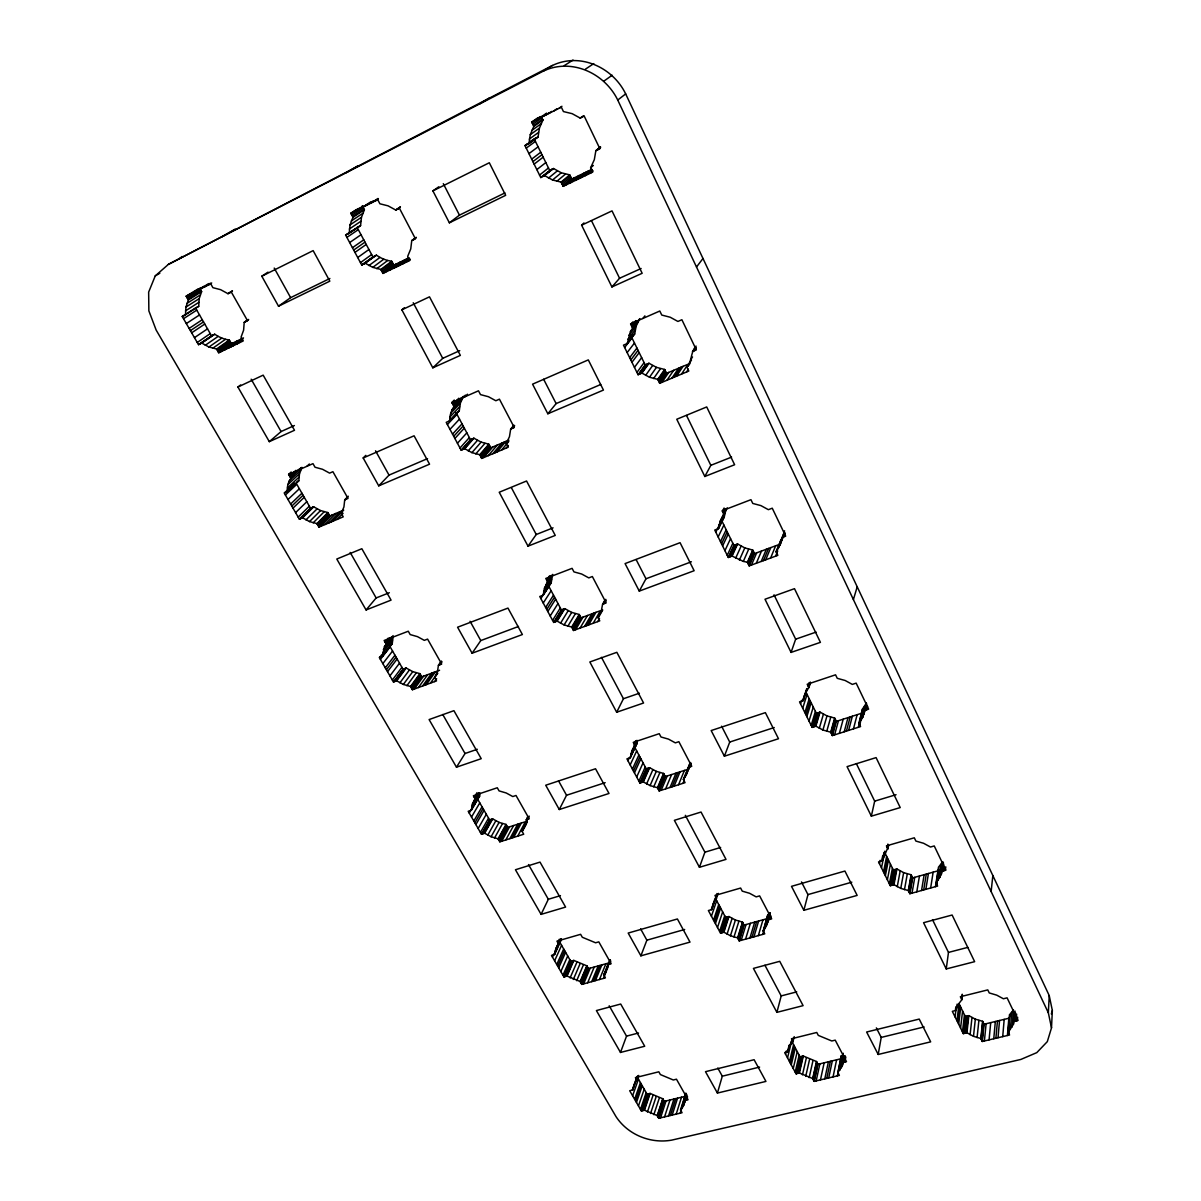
<?xml version="1.0" encoding="UTF-8"?>
<svg xmlns="http://www.w3.org/2000/svg" width="1201" height="1201" viewBox="0 0 1201 1201"><rect width="100%" height="100%" fill="white"/><g stroke="black" fill="none" stroke-linecap="round" stroke-linejoin="round"><path stroke-width="1.5" d="M248.382 319.451L244.208 322.348L243.608 330.17L241.056 337.166L243.202 340.949L218.717 352.779L216.555 349.026L208.959 347.014L201.753 343.081L198.51 344.657L182.237 316.494L196.018 307.696M287.414 491.509C286.198 480.865 294.2 473.239 302.051 467.414L299.499 473.764L298.809 480.85L287.414 491.509L284.187 492.905L299.364 519.162L302.577 517.796L313.701 506.822L320.562 510.56L327.843 512.557L329.825 516.01L318.926 527.104L316.914 523.606L309.528 521.579L302.577 517.796M380.822 269.444L382.954 273.423L393.793 265.181L391.706 261.248L380.822 269.444L372.775 267.373L365.254 263.259L361.711 264.986L345.618 235.036L349.176 233.264L350.046 224.887L352.989 217.291L364.398 209.8L362.267 205.776M348.275 496.208L344.717 499.826L343.921 506.972L341.234 513.322L343.231 516.85L318.926 527.104M349.176 233.264L360.585 225.563L361.471 217.291L364.398 209.8M1051.506 1027.846L1052.346 1010.536L1049.239 995.614L625.676 93.903C612.81 67.271 580.023 52.228 552.43 65.47L168.41 264.37L155.259 275.885L148.654 292.113L148.864 310.879L156.16 330.08L616.038 1116.675C627.958 1134.75 650.537 1143.937 671.734 1140.124L1020.88 1059.432L1036.793 1052.631L1047.317 1041.627L1051.506 1027.846L1048.338 1012.788L617.734 100.043C604.613 73.036 571.361 57.708 543.302 71.129L168.41 264.37M1048.338 1012.788L1049.239 995.614M396.645 680.787L403.356 684.435L410.547 686.492L412.423 689.749L421.716 676.869L419.87 673.641L412.784 671.629L406.163 668.026L396.645 680.787L393.463 681.973L379.291 657.457L382.488 656.241L384.455 646.648L391.436 636.95M416.297 237.318L411.763 240.545L410.742 248.922L407.664 256.444L409.781 260.467L382.954 273.423M382.488 656.241L392.232 643.736L393.087 637.236L383.329 649.681M449.729 420.815C449.294 410.637 456.095 402.56 463.421 396.345L460.373 403.146L459.292 410.697L449.729 420.815L446.217 422.347L461.154 450.18L464.667 448.679L473.96 438.215L481.106 442.118L488.807 444.175L490.744 447.823L481.691 458.422L479.724 454.729L471.918 452.627L464.667 448.679M441.443 661.03L438.425 665.264L437.449 671.809L434.642 677.589L436.518 680.892L412.423 689.749M1016.106 1020.94L1016.631 1014.079M1017.382 1020.64L1017.637 1017.202M980.827 1038.505L973.486 1036.313L966.925 1032.755L963.307 1033.626L965.289 1016.511L968.862 1015.641L975.332 1019.154L982.583 1021.3L980.827 1038.505L982.283 1041.477L1009.576 1034.992L1008.119 1032.004L1013.419 1024.318L1014.35 1012.293M1013.419 1024.318L1015.055 1011.092M1014.83 1021.24L1015.491 1012.668M1012.098 1027.08L1013.464 1009.891L1009.531 1014.785L1008.119 1032.004M1008.345 1032.47L1009.756 1015.25M1008.84 1033.506L1009.41 1026.6M1010.326 1029.662L1011.707 1012.458M1007.429 1035.502L1008.84 1018.253L984.009 1024.243L982.283 1041.477M1002.715 1036.628L1004.186 1019.379M544.669 175.661L552.55 179.985L561.092 182.102L563.179 186.35L571.751 179.054L569.694 174.866L561.287 172.779L553.526 168.53L540.765 177.568L524.987 145.606L528.905 143.67L530.272 134.662L533.814 126.45L542.942 120.01L541.186 116.392M484.619 833.209L491.104 836.737L498.1 838.793L499.856 841.841L507.738 827.429L506.011 824.411L499.091 822.385L492.695 818.902L484.619 833.209L481.451 834.23L468.195 811.275L471.347 810.24L472.353 804.205L478.148 793.651M998.016 1037.739L999.547 1020.505M513.968 425.184L510.68 429.057L509.464 436.684L506.267 443.484L508.233 447.222L481.691 458.422M528.905 143.67L538.063 136.989L539.429 128.102L542.942 120.01M471.347 810.24L479.649 796.158L479.92 793.095L471.633 807.147M995.884 1038.249L997.446 1021M993.752 1038.745L995.344 1021.511M989.069 1039.856L990.72 1022.621M984.4 1040.967L986.111 1023.747M981.052 1038.97L982.808 1021.766M981.562 1039.991L983.304 1022.772M982.058 1041.012L983.799 1023.792M543.212 595.186L544.458 588.205L547.641 581.975L545.764 578.447L572.081 568.343L573.958 571.886L581.674 574.018L588.79 577.891L592.348 576.525L606.16 602.902L602.602 604.223L601.221 611.204L597.933 617.374L599.764 620.842L573.538 630.495L571.691 627.042L564.11 624.94L557.129 621.127L553.661 622.418L539.744 596.507L543.212 595.186L551.154 583.01L552.4 576.09L544.458 588.205M977.089 1037.589L978.89 1020.415M599.945 147.258L595.861 150.68L594.315 159.688L590.622 167.795L592.693 172.088L563.179 186.35M991.14 891.547L992.837 875.544M499.856 841.841L523.711 834.23L521.955 831.137L524.852 825.883L527.659 816.68M973.486 1036.313L975.332 1019.154M970.093 1034.692L971.984 1017.562M966.355 1032.89L968.306 1015.776M966.925 1032.755L968.862 1015.641M963.878 1033.491L965.844 1016.376M965.124 1033.19L967.075 1016.076M962.451 1031.884L964.448 1014.785M960.575 1028.071L962.586 1011.002M958.683 1024.243L960.725 1007.219M961.596 999.277L962.211 994.218M963.307 1033.626L952.318 1011.332L955.936 1010.446L957.963 1004.727L961.836 999.742L962.436 994.698M627.342 343.471L630.465 331.461L639.833 318.655L636.215 325.966L634.683 334.043L627.342 343.471L623.484 345.152L638.076 374.727L641.935 373.091L649.005 363.272L656.467 367.356L664.618 369.458L666.525 373.346L659.709 383.314L657.773 379.381L649.501 377.234L641.935 373.091M609.868 959.929L603.743 974.987L605.394 977.869L581.794 984.385L580.143 981.517L567.052 976.068L563.93 976.938L551.484 955.411L554.622 954.51L555.748 948.955L559.951 939.707M956.972 1020.76L959.029 1003.766L965.289 1016.511M957.828 1022.501L959.884 1005.492M955.065 1016.932L956.326 1006.753M955.936 1010.446L956.356 1007.054M956.702 1007.519L957.122 1004.141M955.365 1010.581L955.786 1007.204M182.237 316.494L185.479 314.872L185.945 307.066L188.377 299.995L201.633 291.633L199.816 288.45M183.858 315.683L198.72 306.345L199.216 298.629L201.633 291.633M946.238 968.952L923.569 922.698L952.123 915.027L974.642 961.671L946.238 968.952L948.475 952.408L932.516 919.681M643.346 781.926L650.086 785.589L657.457 787.721L659.169 790.934L665.264 776.612L663.568 773.429L656.301 771.342L649.636 767.724L643.346 781.926L639.908 783.037L626.922 758.852L630.36 757.711L631.741 751.316L636.8 740.507M630.36 757.711L636.86 743.764L637.311 740.522L630.84 754.543M696.055 346.083C690.515 351.938 692.256 360.931 686.882 367.071L688.804 371.034L659.709 383.314M943.986 870.71L944.496 867.212M945.277 870.35L945.788 866.852M908.316 890.572L900.765 888.38L893.979 884.687L890.301 885.707L893.334 870.004L896.952 868.984L903.647 872.632L911.109 874.778L908.316 890.572L909.878 893.739L937.621 886.068L936.074 882.87L941.314 874.418L943.16 862.198M941.314 874.418L943.416 862.513M942.695 871.07L943.731 864.089M938.281 880.288L940.683 864.51L942.41 861.702L940.038 877.451M935.444 886.668L938.506 867.092L940.683 864.51M936.315 883.366L938.476 869.329M936.855 884.476L937.38 880.964M752.712 550.043L747.397 562.233L749.184 565.881L754.468 553.646L752.712 550.043L744.8 547.911L737.609 543.978L732.085 556.078L728.301 557.489L714.745 530.046L718.543 528.605L720.255 521.144L727.236 507.828M685.801 1093.135L680.532 1110.009L682.078 1112.726L658.749 1118.251L657.202 1115.564L644.472 1110.204L641.379 1110.955L629.684 1090.718L632.777 1089.953L634.038 1084.818L638.722 1075.405M718.543 528.605L724.293 516.835L725.989 509.449M930.655 887.989L933.147 872.181M925.866 889.31L928.433 873.502M923.704 889.911L926.286 874.103M921.542 890.511L924.154 874.688M916.783 891.833L919.456 876.009M763.16 930.805L765.097 928.358L769.646 912.61L767.739 915.027L763.16 930.805L764.767 933.838L739.215 940.893L737.609 937.876L730.448 935.759L723.918 932.216L720.54 933.162L708.38 910.538L711.773 909.562L713.289 903.692L718.333 893.394M912.024 893.139L914.772 877.315M784.568 530.767L779.929 545.059L776.071 551.664L777.843 555.342L749.184 565.881M909.878 893.739L912.64 877.916L911.109 874.778M680.532 1110.009L683.564 1105.611L684.915 1100.491L688.068 1099.741L676.463 1079.204L673.296 1079.984L660.385 1074.565L658.809 1071.802L635.404 1077.642L636.98 1080.375M908.572 891.067L911.349 875.274M909.097 892.148L911.874 876.355M909.637 893.244L912.4 877.421M878.201 1054.463L866.627 1032.019L919.23 1019.079L930.67 1041.852L878.201 1054.463L881.219 1037.409L876.34 1027.891M904.473 889.671L907.31 873.893M900.765 888.38L903.647 872.632M897.252 886.713L900.18 870.98M858.91 723.152L862.828 717.177L866.371 703.125L862.498 709.04L858.91 723.152L860.562 726.575L832.368 735.582L830.702 732.19L822.925 730.013L815.884 726.17L812.146 727.386L799.551 701.834L803.289 700.603C803.484 693.698 809.264 689.104 810.525 682.633M893.409 884.837L896.381 869.149M893.979 884.687L896.952 868.984M892.133 885.197L895.135 869.494M765.097 928.358L768.22 919.831L771.688 918.87L759.632 895.886L756.165 896.877L749.544 893.274L742.248 891.142L740.627 888.049L714.97 895.466L716.607 898.528M889.386 883.861L892.433 868.173M890.872 885.542L893.889 869.854M887.374 879.778L890.436 864.135M885.362 875.694L888.455 860.081M884.431 873.833L887.554 858.25M812.687 1078.543L799.401 1072.988L796.068 1073.799L800.046 1056.835L803.349 1056.039L816.47 1061.504L812.687 1078.543L814.188 1081.365L839.379 1075.39L837.878 1072.538L842.441 1065.272L844.453 1055.694M843.612 1062.375L844.994 1055.574M887.209 847.486L887.899 844.078M844.783 1062.089L845.819 1056.985M887.749 848.597L888.44 845.189M890.301 885.707L878.547 861.883L882.225 860.832L888.695 845.699M883.516 871.956L886.638 856.403M882.225 860.832L883.996 852.485M839.829 1070.331L843.297 1053.277M881.489 867.858L884.852 851.164M841.361 1067.899L843.778 1055.964M842.441 1065.272L844.168 1056.76M879.462 863.744L880.168 860.306M837.878 1072.538L841.376 1055.484L837.397 1075.856M881.999 859.27L882.705 855.833M833.059 1076.892L836.602 1059.807M796.068 1073.799L784.673 1052.586L788.006 1051.761L789.417 1045.636M862.828 717.177L864.81 710.376L868.638 709.13L856.163 683.129L852.32 684.405L845.174 680.502L837.247 678.31L835.566 674.812L807.207 684.27L808.919 687.738M828.72 1077.913L832.323 1060.843M826.753 1078.378L830.371 1061.309M824.787 1078.843L828.42 1061.774M820.463 1079.879L824.156 1062.81M816.155 1080.9L819.893 1063.831M813.437 1079.954L817.22 1062.9M813.963 1080.915L817.731 1063.861M814.188 1081.365L817.956 1064.311L816.47 1061.504M812.927 1078.978L816.71 1061.939M871.341 816.17L847.065 766.628L876.084 757.606L900.225 807.582L871.341 816.17L874.673 801.142L856.343 763.566M809.144 1077.642L812.972 1060.633M805.706 1076.411L809.579 1059.417M802.448 1074.865L806.366 1057.871M798.875 1073.124L802.838 1056.159M799.401 1072.988L803.349 1056.039M796.578 1073.664L800.572 1056.715M797.734 1073.394L801.698 1056.445M795.182 1072.148L799.175 1055.199M793.23 1068.515L797.254 1051.596M791.264 1064.867L795.332 1047.993M789.492 1061.564L793.576 1044.705M790.378 1063.215L794.446 1046.356M788.592 1048.983L792.33 1038.88M792.765 1041.207L793.576 1037.859M791.099 1043.894L793.005 1041.657L794.221 1036.643M787.496 1051.896L789.132 1045.185M788.006 1051.761L789.658 1045.05M787.526 1057.901L791.639 1041.087M785.559 1054.253L786.385 1050.89M866.717 709.746L867.587 706.248M864.074 713.844L866.567 703.381M865.396 710.181L866.717 704.927M859.616 721.921L862.498 709.04M858.355 727.281L861.492 714.91M859.736 724.864L860.637 721.336M861.102 720.285L864.675 706.203M853.476 728.842L857.139 714.7M776.897 1012.353L753.432 968.396L779.734 961.325L803.094 1005.642L776.897 1012.353L781.205 995.914L764.932 965.244M803.859 910.298L791.504 886.338L844.919 871.055L857.154 895.406L803.859 910.298L807.958 894.595L801.472 881.939M848.627 730.388L852.35 716.246M846.42 731.094L850.173 716.937M844.213 731.799L847.996 717.643M839.379 733.346L843.222 719.189M834.56 734.892L838.463 720.72M832.098 735.057L836.046 720.9M832.368 735.582L836.301 721.411L834.665 718.063L826.994 715.916L820.058 712.133L816.365 713.334L812.146 727.386M830.957 732.715L834.92 718.588M831.527 733.886L835.476 719.744M830.702 732.19L834.665 718.063M826.738 731.319L830.762 717.192M769.946 919.35L770.952 915.868M766.583 925.701L770.231 912.85M822.925 730.013L826.994 715.916M767.634 922.848L770.156 914.111M768.76 919.681L770.261 914.456M763.416 931.27L767.739 915.027M762.755 934.393L766.823 920.341M717.417 1093.06L705.497 1071.682L754.108 1059.717L765.938 1081.41L717.417 1093.06L722.296 1076.186L717.778 1068.034M758.341 935.609L762.98 919.801M819.277 728.286L823.406 714.22M753.943 936.825L758.627 921.017M751.946 937.38L756.66 921.572M815.299 726.365L819.472 712.313M815.884 726.17L820.058 712.133M853.401 599.584L857.199 586.794M812.732 727.19L816.935 713.139M749.949 937.921L754.678 922.128M814.023 726.785L818.211 712.733M811.17 725.389L815.404 711.367M745.581 939.137L750.355 923.344M1051.31 1013.959L1052.346 1010.536M809.009 721.02L813.272 707.044M741.197 940.338L746.031 924.545M737.864 938.356L742.728 922.578M806.847 716.637L811.155 702.705M738.42 939.392L743.284 923.599M738.96 940.428L743.824 924.635M739.215 940.893L744.065 925.1L742.488 922.113L735.417 920.026L728.977 916.528L725.629 917.474L720.54 933.162M684.45 1103.134L686.972 1095.327M805.871 714.64L810.18 700.738M686.492 1100.116L687.542 1096.753M737.609 937.876L742.488 922.113M733.976 937.005L738.9 921.257M680.772 1110.43L686.026 1093.556L686.552 1094.471M804.88 712.643L809.204 698.757M680.246 1113.147L684.975 1097.954M682.243 1107.922L686.447 1094.426M683.564 1105.611L686.492 1095.447M676.208 1114.108L681.522 1097.219M808.648 687.197L810.27 682.093M730.448 935.759L735.417 920.026M802.703 708.245L807.072 694.418M670.368 1115.489L675.743 1098.615M802.703 700.799L806.742 688.653M803.289 700.603L807.102 688.563M808.063 686.011L809.144 682.603M672.2 1115.068L677.544 1098.179M659.169 790.934L685.065 782.662L683.354 779.419L686.732 773.804L688.233 767.424L691.746 766.283L678.865 741.693L675.352 742.864L668.492 739.125L661 736.994L659.244 733.691L633.257 742.368L634.999 745.656L631.741 751.316M668.552 1115.924L673.941 1099.05M727.07 934.153L732.085 918.435M800.527 703.846L801.637 700.393M722.221 932.697L727.296 916.994M723.392 932.366L728.452 916.678M664.558 1116.87L669.993 1099.996M723.918 932.216L728.977 916.528M660.565 1117.831L666.03 1100.957M721.065 933.012L726.155 917.324M657.442 1115.984L662.952 1099.125M657.968 1116.915L663.477 1100.056M658.508 1117.831L664.003 1100.972M719.594 931.406L724.698 915.732M658.749 1118.251L664.243 1101.392L662.712 1098.72L650.146 1093.435L647.084 1094.186L641.379 1110.955M717.507 927.532L722.642 911.889M657.202 1115.564L662.712 1098.72M653.824 1114.693L659.379 1097.864M650.552 1113.507L656.151 1096.693M714.475 921.873L719.654 906.29M715.421 923.644L720.6 908.046M713.529 920.116L718.723 904.548M647.429 1112.006L653.059 1095.207M711.773 909.562L715.841 897.537M643.991 1110.324L649.666 1093.556M644.472 1110.204L650.146 1093.435M716.351 898.048L717.507 894.64M711.427 916.213L716.667 900.69M641.859 1110.835L647.564 1094.066M642.925 1110.58L648.615 1093.811M711.247 909.712L714.745 899.399M715.781 896.997L716.952 893.574M640.463 1109.379L646.183 1092.625M638.467 1105.911L644.216 1089.187M636.455 1102.443L642.235 1085.734M634.638 1099.275L640.433 1082.596M635.539 1100.852L641.334 1084.173M791.069 652.413L765.007 599.239L794.492 588.67L820.418 642.355L791.069 652.413L795.663 639.172L774.014 594.825M632.777 1089.953L637.626 1075.871M636.725 1079.954L637.896 1076.636M632.612 1095.792L638.452 1079.144M632.296 1090.073L636.38 1078.453M699.447 867.287L674.377 820.328L701.039 812.041L726.005 859.391L699.447 867.287L704.897 852.185L685.336 815.329M620.497 1052.451L596.402 1010.566L620.707 1004.036L644.712 1046.251L620.497 1052.451L626.532 1036.133L609.192 1005.792M724.398 756.195L711.172 730.553L765.382 712.643L778.488 738.735L724.398 756.195L729.728 742.053L721.591 726.2M640.884 955.831L628.183 933.057L677.409 918.975L690.005 942.109L640.884 955.831L646.874 940.173L640.628 928.883M775.591 556.183L777.708 550.959M779.929 545.059L782.722 538.168M783.728 536.877L785.109 533.469M683.354 779.419L690.155 762.695M604.013 975.437L610.378 959.794M776.071 551.664L784.478 532.253M603.743 974.987L609.477 962.782M683.624 779.914L690.71 762.515M603.533 978.38L607.991 967.03M685.261 776.732L690.29 764.376M776.341 552.235L780.995 539.534M609.568 964.178L610.829 961.055M683.039 783.307L684.315 780.125M686.732 773.804L689.929 765.908M778.233 548.482L784.598 532.824M691.266 763.701L689.99 766.854L689.164 765.142M599.464 979.506L605.889 963.772M770.637 558L775.636 545.809M678.565 784.733L684.42 770.426M593.564 981.142L600.05 965.409M674.106 786.16L680.006 771.853M595.396 980.632L601.881 964.898M672.08 786.805L678.01 772.498M591.718 981.652L598.233 965.919M670.053 787.451L676.013 773.144M765.713 559.816L770.772 547.611M763.461 560.642L768.55 548.437M587.664 982.763L594.225 967.03M583.626 983.889L590.231 968.156M665.609 788.877L671.629 774.555M761.224 561.452L766.343 549.247M580.969 982.958L587.604 967.24M581.539 983.949L588.16 968.216M581.794 984.385L588.415 968.652L609.928 962.647M756.315 563.269L761.494 551.049M580.143 981.517L586.794 965.814L573.853 960.425L570.76 961.31L563.93 976.938M661.181 790.288L667.246 775.966M580.398 981.968L587.049 966.265M576.69 980.677L583.386 964.973M658.313 789.327L664.408 775.02M658.914 790.423L664.994 776.116M657.457 787.721L663.568 773.429M657.728 788.216L663.838 773.924M573.327 979.461L580.053 963.787M751.421 565.07L756.66 552.835M570.1 977.914L576.87 962.271M748.914 565.311L754.198 553.091M653.719 786.865L659.874 772.588M748.298 564.065L753.582 551.844M566.557 976.203L573.372 960.56M567.052 976.068L573.853 960.425M650.086 785.589L656.301 771.342M747.683 562.804L752.982 550.598M564.41 976.803L571.256 961.175M565.491 976.503L572.307 960.86M646.618 783.938L652.864 769.706M562.954 975.257L569.814 959.644M560.822 971.579L567.713 955.996M732.085 556.078L743.329 561.392L748.688 549.202M642.805 782.106L649.11 767.889M557.714 966.189L564.65 950.667M639.908 783.037L646.243 768.82L649.636 767.724M739.381 560.071L744.8 547.911M640.448 782.857L646.769 768.655M558.69 967.871L565.611 952.333M641.619 782.482L647.94 768.265M556.754 964.508L563.689 949M638.902 781.16L645.252 766.959M636.68 777.017L643.06 762.86M735.612 558.285L741.092 546.155M554.607 960.815L561.588 945.322M552.46 957.092L553.856 953.999M554.967 951.657L560.552 939.332M555.748 948.955L560.957 938.957M554.126 954.645L561.122 939.212M554.622 954.51L561.603 939.077M634.443 772.859L640.869 758.762M557.789 942.635L559.336 939.212M633.437 770.982L639.878 756.885M731.499 556.303L737.024 544.203M728.301 557.489L733.871 545.389L737.609 543.978M728.887 557.279L734.457 545.164M632.417 769.09L638.872 755.024M730.193 556.784L735.733 544.684M630.18 764.917L636.68 750.895M727.236 555.357L732.835 543.272M629.819 757.891L636.86 743.764M634.128 744.004L635.569 740.927M724.924 550.659L730.553 538.633M633.873 746.827L636.89 740.522M627.943 760.743L629.399 757.651M722.597 545.945L728.271 533.98M721.546 543.813L727.221 531.863M720.48 541.666L726.185 529.746M541.096 914.366L565.596 907.085L540.015 862.108L515.454 869.749L541.096 914.366L548.332 899.279L560.447 895.631M718.153 536.937L723.888 525.077M719.129 524.792L724.879 513.067M715.811 532.193L719.429 524.822M717.958 528.83L724.293 516.835M723.077 512.602L724.698 509.284M723.708 513.878L726.14 508.909M720.255 521.144L725.959 509.359M783.142 536.397L784.808 533.004M722.447 511.311L724.083 508.008M616.668 712.238L643.571 703.005L616.849 652.308L589.841 661.976L616.668 712.238L623.439 698.727L639.382 693.217M559.276 809.534L609.012 793.471L595.531 768.76L545.719 785.229L559.276 809.534L566.542 795.257L605.169 782.662M605.439 972.69L607.961 964.628L611.159 963.727L598.804 941.869L595.591 942.785L582.305 937.26L580.623 934.318L556.949 941.164L558.63 944.091M525.633 822.94L529.281 816.155M521.955 831.137L527.059 821.559M523.621 828.63L527.014 822.25M522.225 831.632L526.473 823.646M517.721 836.136L525.407 821.739L507.738 827.429M526.473 819.683L528.17 816.515M513.608 837.457L521.339 823.045M511.746 838.043L519.493 823.646M704.822 476.482L734.622 464.742L706.713 406.944L676.764 419.254L704.822 476.482L710.842 465.327L731.604 457.101M509.885 838.643L517.661 824.231M505.786 839.949L513.608 825.537M501.703 841.255L509.569 826.843M639.277 591.102L694.133 570.715L680.066 542.687L625.075 563.584L639.277 591.102L645.973 578.777L691.401 561.783M499.586 841.376L507.468 826.964M498.1 838.793L506.011 824.411M498.37 839.274L506.282 824.877M498.97 840.325L506.867 825.928M494.557 837.953L502.513 823.586M491.104 836.737L499.091 822.385M487.771 835.145L495.803 820.823M484.123 833.374L492.2 819.067M481.451 834.23L489.573 819.923L492.695 818.902M481.946 834.079L490.053 819.773M483.027 833.719L491.134 819.412M480.43 832.443L488.552 818.166M597.708 621.608L599.494 618.47M597.933 617.374L602.422 609.538M598.218 617.914L602.707 610.078M478.148 828.51L486.315 814.263M593.174 623.274L600.41 610.693L581.014 617.884L573.538 630.495M604.373 603.563L606.16 600.47M602.602 604.223L605.289 599.569M475.881 824.577L484.078 810.375M603.157 604.013L605.844 599.374M473.81 820.989L482.036 806.817M588.655 624.925L595.951 612.345M474.845 822.79L483.057 808.588M584.557 626.442L591.898 613.846M586.598 625.691L593.925 613.095M471.513 817.04L479.784 802.899M580.053 628.093L587.454 615.497M472.533 806.066L475.311 801.367M469.231 813.077L477.533 798.98L489.573 819.923M471.783 808.843L479.154 796.323M474.875 798.395L477.638 793.726M473.539 801.427L478.824 792.66M472.353 804.205L478.809 793.291M575.579 629.744L583.025 617.134M474.26 797.314L477.022 792.66M573.252 629.955L580.729 617.344M571.991 627.583L579.482 615.002M572.622 628.769L580.113 616.173M571.691 627.042L579.197 614.477L571.721 612.405L564.83 608.652L561.392 609.928L553.661 622.418M567.863 626.216L575.414 613.651M564.11 624.94L571.721 612.405M560.522 623.229L568.178 610.724M557.129 621.127L564.83 608.652M554.201 622.223L561.933 609.733M555.387 621.773L563.104 609.282M556.588 621.322L564.29 608.847M552.58 620.407L560.327 607.931M550.193 615.963L557.985 603.548M456.47 767.184L481.226 758.687L453.918 710.677L429.102 719.564L456.47 767.184L465.042 753.507L477.292 749.274M547.806 611.519L555.643 599.164M546.71 609.492L554.577 597.152M545.629 607.481L553.511 595.156M543.242 603.022L551.154 590.742M542.672 595.396L550.613 583.206M540.84 598.548L548.797 586.328L561.392 609.928M686.522 372.01L688.353 369.187M543.588 591.628L551.529 579.482M547.341 581.419L551.304 575.399M545.809 584.977L552.745 574.393M686.882 367.071L691.491 360.06M546.695 580.203L549.668 575.699M688.098 366.29L689.944 363.483M690.68 359.76L692.512 356.982M681.492 374.127L688.008 364.248L666.525 373.346M694.358 350.722L696.19 347.99M693.007 351.308L695.754 347.194M676.478 376.243L683.069 366.335M674.196 377.204L680.817 367.281M671.929 378.165L678.58 368.242M666.945 380.267L673.656 370.328M661.961 382.368L668.747 372.4M659.409 382.699L666.225 372.745M472.098 653.224L522.39 634.533L507.963 608.081L457.581 627.222L472.098 653.224L480.775 640.583L518.487 626.472M658.749 381.348L665.564 371.409M657.773 379.381L664.618 369.458M658.088 379.996L664.919 370.073M653.584 378.57L660.49 368.662M434.627 681.583L436.639 678.73M649.501 377.234L656.467 367.356M430.468 683.114L437.539 673.115M434.642 677.589L437.659 673.326M528.005 546.155L555.252 535.421L526.563 481L499.226 492.245L528.005 546.155L536.246 534.505L553.076 527.84M424.433 685.336L433.591 672.47M438.92 665.069L440.932 662.246M645.613 375.403L652.623 365.554M440.046 664.648L442.058 661.826M426.31 684.645L435.468 671.779M422.542 686.026L431.729 673.16M418.413 687.542L427.646 674.677M414.285 689.059L423.563 676.193M412.123 689.239L421.431 676.373M639.998 373.916L647.114 364.083M641.334 373.346L648.42 363.528M410.832 687.002L420.17 674.151M638.076 374.727L645.207 364.894L649.005 363.272M411.478 688.113L420.8 675.262M638.677 374.472L645.808 364.639M410.547 686.492L419.87 673.641M406.914 685.666L416.297 672.845M636.95 372.43L644.096 362.627M403.356 684.435L412.784 671.629M634.443 367.371L641.649 357.628M399.918 682.799L409.391 670.008M395.054 681.387L404.572 668.612M396.15 680.967L405.668 668.206M631.951 362.297L639.187 352.629M393.463 681.973L402.996 669.212L406.163 668.026M393.958 681.793L403.491 669.017M392.352 680.066L401.915 667.321M630.81 359.985L638.061 350.347M389.935 675.863L399.528 663.162M629.669 357.673L636.935 348.065M387.503 671.659L397.141 659.004M696.505 267.012L702.975 258.485M386.392 669.753L396.06 657.112M627.147 352.584L634.473 343.036M385.281 667.831L394.964 655.221M382.849 663.613L392.562 651.032M624.625 347.479L631.996 338.006L645.207 364.894M381.978 656.437L391.736 643.931M628.573 340.273L631.726 336.22M380.402 659.379L390.16 646.859L402.996 669.212M626.742 343.741L634.083 334.298M382.669 652.894L392.427 640.418M627.838 339.313L635.179 329.93M379.786 657.262L381.963 654.485M628.889 335.289L636.215 325.966M384.455 646.648L393.117 635.614M642.85 318.475L644.907 315.863M385.071 642.175L388.328 638.046M630.465 331.461L637.776 322.183M385.731 643.316L390.055 637.806M632.236 327.272L637.446 320.667M631.561 325.891L635.734 320.622M630.885 324.495L632.972 321.868M547.836 413.775L603.442 390.07L588.295 359.895L532.568 384.17L547.836 413.775L556.123 403.596L600.725 384.5M506.146 448.108L508.338 445.481M366.08 609.958L391.061 600.125L361.846 548.722L336.79 559.035L366.08 609.958L376.153 597.948L389.334 592.724M506.267 443.484L508.458 440.872M501.568 450.045L508.759 441.458M496.989 451.966L505.861 441.428M492.845 453.723L501.763 443.154M494.917 452.852L503.82 442.283M512.482 428.292L514.659 425.709M488.297 455.644L497.274 445.061M511.251 428.817L513.428 426.235M483.748 457.551L492.785 446.967M481.391 457.851L490.443 447.252M480.7 456.575L489.783 445.991M479.724 454.729L488.807 444.175M480.025 455.299L489.107 444.745M475.776 453.918L484.919 443.379M471.918 452.627L481.106 442.118M583.971 222.951L581.629 225.188L611.909 286.949L619.566 278.257L641.124 268.499M468.195 450.87L477.443 440.377M461.694 449.94L471.032 439.461M462.91 449.429L472.233 438.95M464.111 448.904L473.419 438.44M461.154 450.18L470.492 439.701L473.96 438.215M459.998 448.018L469.351 437.569M457.431 443.244L466.844 432.855M454.879 438.47L464.322 428.141M453.708 436.308L463.181 425.995M452.537 434.131L462.025 423.848M449.97 429.342L459.503 419.119M447.388 424.538L456.965 414.375M449.174 421.056L459.292 410.697M450.015 416.927L459.578 406.854M465.132 396.69L467.489 394.213M450.81 413.189L460.373 403.146M365.825 455.359L363.182 457.971L378.735 485.85L389.019 475.116L427.541 458.617M463.046 397.606L465.418 395.129M452.101 409.631L461.664 399.633M453.558 405.713L460.719 398.252M452.176 403.116L454.563 400.639M452.867 404.422L458.842 398.207M337.121 519.417L343.066 513.292M453.873 406.313L451.861 402.53L454.248 400.053M332.932 521.189L343.681 510.14L329.825 516.01M329.134 522.795L339.928 511.731M331.041 522L341.805 510.935M324.976 524.552L335.8 513.473M320.817 526.308L331.686 515.214M318.61 526.563L329.509 515.469M345.242 499.601L347.599 497.199M317.229 524.161L328.158 513.097M317.92 525.362L328.834 514.283M316.914 523.606L327.843 512.557M313.191 522.825L324.165 511.776M309.528 521.579L320.562 510.56M305.97 519.883L317.049 508.894M300.971 518.472L312.11 507.513M302.082 518.006L313.206 507.032M299.364 519.162L310.519 508.188L313.701 506.822M299.86 518.952L311.014 507.978M298.178 517.121L309.363 506.161M295.581 512.632L306.81 501.718M292.984 508.128L304.258 497.274M291.798 506.071L303.087 495.247M404.467 307.666L401.855 309.843L432.81 367.821L442.734 358.348L459.743 350.647M290.612 504.015L301.931 493.221M288 499.496L299.364 488.747M285.388 494.977L296.782 484.273L310.519 508.188M291.813 485.789L294.35 483.418M284.697 492.695L294.846 483.207M287.069 491.029L294.68 483.913M286.904 491.734L298.298 481.061M287.504 487.861L298.914 477.232M306.856 466.333L309.348 464.021M288.09 484.348L299.499 473.764M289.141 481.031L300.55 470.477M290.342 477.382L299.199 469.201M298.854 469.861L301.361 467.534M289.636 476.151L295.971 470.312M290.657 477.938L288.615 474.365L291.152 472.038M288.931 474.92L291.468 472.594M179.444 258.755L182.057 256.474M590.367 173.214L593.099 170.827M585.262 175.676L592.168 169.701M580.188 178.138L588.52 170.932M575.564 180.36L583.971 173.139M590.622 167.795L593.354 165.438M577.876 179.249L586.253 172.043M570.505 182.807L578.987 175.556M240.65 384.951L237.918 387.037L269.309 441.653L281.079 431.564L294.38 425.544M565.461 185.239L574.003 177.958M562.849 185.69L571.421 178.409M562.128 184.233L570.73 176.967M561.422 182.762L570.025 175.526M561.092 182.102L569.694 174.866M596.477 150.365L600.56 146.957M597.858 149.69L600.575 147.423M556.769 181.336L565.446 174.115M552.55 179.985L561.287 172.779M548.497 178.093L557.294 170.917M540.765 177.568L550.283 170.122M542.717 176.622L551.604 169.476M544.053 175.962L552.925 168.831M539.534 175.091L548.482 167.96M536.847 169.611L545.824 162.57M407.664 261.488L410.307 259.446M534.13 164.132L543.167 157.166M617.734 100.043L625.676 93.903M403.041 263.725L409.661 258.62M532.899 161.64L541.966 154.704M394.228 267.988L404.932 259.791M396.315 266.967L407.004 258.785M398.417 265.961L409.076 257.78L393.793 265.181M389.619 270.21L400.383 261.983M382.624 272.807L393.478 264.565M438.845 186.756L432.9 190.884L449.369 222.816L459.458 215.144L504.93 192.911M385.026 272.417L395.85 264.175M381.888 271.441L392.757 263.214M531.668 159.148L540.75 152.242M381.152 270.06L392.036 261.863M533.814 126.45L531.683 122.097L561.332 107.174L563.449 111.573L572.156 113.675L580.203 118.088L583.641 115.656M376.769 268.679L387.713 260.482L391.706 261.248M413.594 239.66L416.222 237.693M528.95 153.638L538.093 146.822M372.775 267.373L383.78 259.206L387.713 260.482M368.932 265.556L379.981 257.419L383.78 259.206M526.233 148.128L535.421 141.388M362.252 264.715L373.406 256.609M529.596 143.009L537.463 137.289M363.483 264.13L374.607 256.008M364.699 263.529L376.363 255.152L379.981 257.419M524.987 145.606L527.629 143.7M530.257 141.778L532.884 139.871M525.603 145.306L528.23 143.399M530.857 141.478L534.805 138.61M361.711 264.986L376.363 255.152M530.887 141.778L536.126 137.95M360.45 262.659L371.634 254.567M529.296 139.091L538.468 132.47M230.922 346.879L243.488 337.916L231.418 343.756L218.717 352.779M603.968 81.067L612.165 75.228M232.829 345.948L242.587 338.997M237.047 343.921L242.617 339.943M357.703 257.539L368.932 249.508M530.272 134.662L539.429 128.102M224.812 349.836L237.438 340.844M229.001 347.81L241.596 338.832M218.372 352.193L231.087 343.186M531.773 130.429L540.93 123.928M220.609 351.863L233.294 342.855M217.636 350.902L230.352 341.91M533.484 125.775L542.612 119.349M216.555 349.026L229.301 340.063L231.418 343.756M216.901 349.611L229.631 340.634M268.018 272.147L261.803 276.215L278.527 306.195L290.627 297.653L329.885 278.482M558.99 108.345L561.933 106.273M354.941 252.39L366.23 244.449M353.679 250.063L364.999 242.137M548.767 113.494L551.739 111.408M553.871 110.927L556.829 108.841M544.128 115.836L547.131 113.735M212.727 348.275L225.518 339.313L229.301 340.063M532.749 124.273L541.906 117.863M546.44 114.665L549.442 112.564M208.959 347.014L221.795 338.081L225.518 339.313M244.734 322.108L248.652 319.616M533.98 120.941L540.075 116.707M352.433 247.721L363.753 239.825M532.013 122.787L539.654 117.458M539.054 118.389L546.605 113.119M531.683 122.097L537.793 117.848M205.281 345.272L218.177 336.37L221.795 338.081M200.132 343.876L213.102 334.989M201.243 343.336L214.694 334.208L218.177 336.37M352.989 217.291L350.812 213.223L377.73 199.666L379.891 203.78L388.088 205.851L395.76 210.04L399.828 207.248M396.33 209.755L400.398 206.962M397.576 209.124L400.293 207.263M349.656 242.557L361.036 234.735M198.51 344.657L214.694 334.208M199.021 344.417L211.992 335.529M197.249 342.48L210.25 333.608M346.879 237.393L358.318 229.631M345.618 235.036L360.585 225.563M347.389 234.15L360.045 225.833M194.457 337.646L207.518 328.849M349.341 229.016L360.765 221.359M191.665 332.812L204.77 324.075M190.404 330.62L203.524 321.898M350.046 224.887L361.471 217.291M585.292 69.253L593.789 63.593M351.262 220.969L362.687 213.418M189.127 328.413L202.278 319.721M375.613 200.732L378.405 198.901M352.644 216.66L364.068 209.169M362.117 207.518L370.614 201.993M364.218 206.467L368.452 203.705M366.32 205.401L373.376 200.807M186.32 323.564L199.531 314.932M351.908 215.264L363.333 207.788M370.959 203.074L377.97 198.48M350.812 213.223L356.547 209.499M188.377 299.995L186.17 296.167L210.715 283.796L212.907 287.67L220.639 289.681L227.98 293.69L232.243 290.912M352.899 212.172L358.619 208.449M228.49 293.419L232.484 291.002M351.157 213.853L361.171 207.338M357.508 209.845L363.197 206.152M183.513 318.7L196.769 310.128M185.464 310.894L198.72 302.412M185.945 307.066L199.216 298.629M564.23 65.635L573.042 60.05M186.921 303.403L200.192 295.011M188.032 299.394L201.303 291.047M204.545 286.904L210.37 283.256M187.266 298.073L200.552 289.756M208.779 284.772L211.691 282.956M186.17 296.167L198.405 288.75M186.515 296.767L201.107 287.579M196.484 290.972L203.81 286.378M198.405 290.011L208.644 283.586M543.302 71.129L552.43 65.47M479.499 104.007L489.468 97.927M346.293 172.674L357.943 165.768M155.259 275.885L159.853 273.212M222.11 236.687L235.186 229.076M198.72 306.345L195.508 307.951L211.496 335.77M538.063 136.989L534.205 138.911L549.683 170.407L553.526 168.53M261.803 276.215L313.146 250.619L329.81 281.169L278.527 306.195M432.9 190.884L489.317 162.751L505.666 195.328L449.369 222.816M227.98 293.69L231.298 292.023L247.541 320.727L244.208 322.348M395.76 210.04L399.408 208.223L415.411 238.774L411.763 240.545M580.203 118.088L584.211 116.092L599.869 148.714L595.861 150.68M571.751 179.054L591.868 169.311M237.918 387.037L263.169 375.147L294.5 430.273L269.309 441.653M401.855 309.843L429.493 296.827L460.358 355.391L432.81 367.821M581.629 225.188L612.015 210.881L642.16 273.288L611.909 286.949M288.615 474.365L312.981 463.646L315.022 467.234L322.544 469.291L329.614 473.134L332.902 471.693L348.02 498.415L344.717 499.826M451.861 402.53L478.493 390.805L480.505 394.619L488.447 396.72L495.833 400.744L499.436 399.167L514.283 427.511L510.68 429.057M297.202 481.541L298.809 480.85M632.777 334.884L634.683 334.043M363.182 457.971L414.075 435.798L429.553 464.186L378.735 485.85M692.392 351.578L696.34 349.881L681.883 319.721L677.919 321.448L670.203 317.229L661.766 315.067L659.799 311.014L630.57 323.88L632.552 327.888M490.744 447.823L508.879 440.151M389.559 644.757L392.232 643.736M549.442 583.656L551.154 583.01M438.425 665.264L441.683 664.048L427.586 639.112L424.313 640.358L417.498 636.65L410.187 634.578L408.28 631.231L384.11 640.508L386.031 643.841M781.791 537.613L785.679 536.156L772.258 508.203L768.37 509.674L760.939 505.621L752.772 503.444L750.955 499.676L722.161 510.725L723.993 514.463M421.716 676.869L439.566 670.263M754.468 553.646L780.515 544.008M795.663 639.172L816.095 632.101M478.073 796.683L479.649 796.158M729.728 742.053L774.225 727.536M525.963 819.848L529.206 818.812L516.01 795.482L512.782 796.548L506.191 792.975L499.076 790.904L497.289 787.766L473.359 795.768L475.146 798.875M665.264 776.612L688.834 769M836.301 721.411L861.943 713.139M704.897 852.185L720.645 847.456M874.673 801.142L896.051 794.702M646.874 940.173L684.66 929.484M807.958 894.595L851.824 882.18M744.065 925.1L767.334 918.585M912.64 877.916L937.876 870.86M942.109 871.235L945.863 870.185L934.243 845.954L930.475 847.02L923.569 843.267L915.883 841.075L914.306 837.803L886.413 845.879L888.004 849.107M626.532 1036.133L638.512 1033.01M781.205 995.914L796.728 991.876M948.475 952.408L967.766 947.394M722.296 1076.186L759.602 1067.088M881.219 1037.409L924.124 1026.945M664.243 1101.392L685.501 1096.258M817.956 1064.311L840.895 1058.772M843.087 1062.495L846.495 1061.684L835.22 1040.141L831.798 1040.982L818.286 1035.382L816.77 1032.47L791.459 1038.775L793.005 1041.657M1014.26 1021.375L1017.953 1020.49L1007.099 997.851L1003.39 998.767L996.725 995.149L989.249 992.942L987.777 989.894L960.35 996.725L961.836 999.742M743.329 561.392L747.397 562.233M559.471 941.644L570.76 961.31M637.115 1076.832L647.084 1094.186M586.794 965.814L588.415 968.652M251.159 379.186L281.079 431.564M350.167 552.445L376.153 597.948M442.764 714.505L465.042 753.507M528.5 864.555L548.332 899.279M274.218 268.063L290.627 297.653M375.538 450.795L389.019 475.116M470.071 621.292L480.775 640.583M558.525 780.83L566.542 795.257M357.072 227.319L372.865 256.864M455.825 412.213L470.492 439.701M634.473 746.767L646.243 768.82M715.286 898.108L725.629 917.474M792.285 1042.288L800.046 1056.835M579.197 614.477L581.014 617.884M413.219 302.742L442.734 358.348M511.401 487.696L536.246 534.505M601.446 657.307L623.439 698.727M443.304 183.663L459.458 215.144M543.633 379.246L556.123 403.596M636.125 559.576L645.973 578.777M721.591 520.393L733.871 545.389M805.646 691.506L816.365 713.334M884.642 852.335L893.334 870.004M982.583 1021.3L984.009 1024.243M591.462 220.639L619.566 278.257M686.522 415.471L710.842 465.327M1009.531 1014.785L1010.236 1016.271"/></g></svg>
